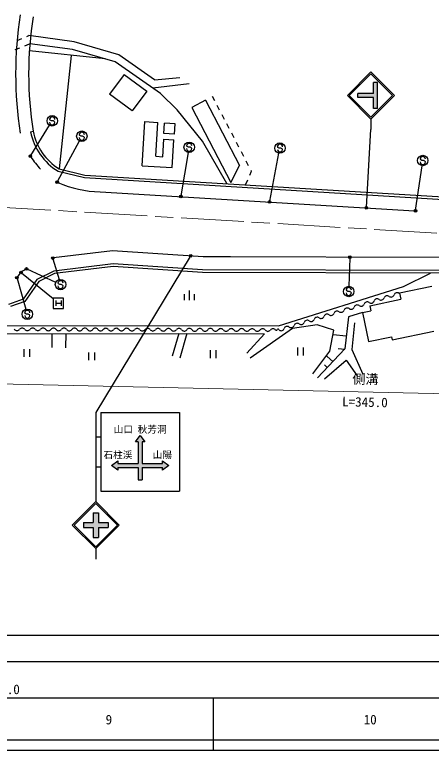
# Model space of a CAD drawing. Units: millimetres, scale not verified. Extents: x 0 to 700000, y -47500 to 447500.
# Drawn here: x 169983 to 249694, y 188000 to 328676 of the extents above; entities that cross this region are included whole.
import ezdxf
from ezdxf.enums import TextEntityAlignment as Align

# ---------------------------------------------------------------- set-up
doc = ezdxf.new("R2010")
doc.units = ezdxf.units.MM
doc.header["$LTSCALE"] = 1000
doc.header["$PDMODE"] = 32
doc.header["$PDSIZE"] = 500
doc.linetypes.add('CHAIN', pattern=[18.5, 12, -1.5, 3.5, -1.5])
doc.layers.add('作業ﾚｲﾔ1', color=7, linetype='Continuous', lineweight=25)
doc.layers.add('作業ﾚｲﾔ3', color=7, linetype='Continuous', lineweight=13)
doc.styles.add('@ＭＳ ゴシック', font='')
doc.styles.add('ＭＳ ゴシック', font='')
doc.styles.get('@ＭＳ ゴシック').set_extended_font_data('@MS Gothic')
doc.styles.get('ＭＳ ゴシック').set_extended_font_data('MS Gothic')

msp = doc.modelspace()

# ---------------------------------------------------------------- hatches: boundary and pattern name
at = {"layer": '作業ﾚｲﾔ1'}
for points in [[(235649, 313595), (238649, 313595), (238649, 315720), (239399, 315720), (239399, 310720), (238649, 310720), (238649, 312845), (235649, 312845)], [(189737, 243340), (189737, 242840), (193612, 242840), (193612, 246965), (193112, 246965), (193987, 248215), (194862, 246965), (194362, 246965), (194362, 242840), (198237, 242840), (198237, 243340), (199487, 242465), (198237, 241590), (198237, 242090), (194362, 242090), (194362, 239715), (193612, 239715), (193612, 242090), (189737, 242090), (189737, 241590), (188487, 242465)], [(183127, 231580), (184988, 231580), (184988, 233440), (185988, 233440), (185988, 231580), (187847, 231580), (187847, 230580), (185987, 230580), (185987, 228720), (184987, 228720), (184987, 230580), (183127, 230580)]]:
    msp.add_hatch(color=256, dxfattribs=at).paths.add_polyline_path(points)

# ---------------------------------------------------------------- linework, layer by layer
for p, q in [((170448, 323770), (171376, 324144)), ((172303, 324518), (172700, 324678)), ((181337, 323481), (172700, 324678)), ((170054, 321994), (170981, 322368)), ((171909, 322741), (172836, 323115)), ((181024, 322010), (172890, 323137)), ((189883, 321016), (181337, 323481)), ((187271, 320208), (172791, 321749)), ((180791, 320898), (178482, 299206)), ((189227, 319644), (181024, 322010)), ((196761, 316191), (189883, 321016)), ((197849, 313596), (189227, 319644)), ((190903, 317213), (188143, 313452)), ((190903, 317213), (195243, 314030)), ((196761, 316191), (201597, 316665)), ((233649, 313220), (238149, 317720)), ((234003, 313220), (238149, 317366)), ((242649, 313220), (238149, 317720)), ((242295, 313220), (238149, 317366)), ((203355, 315435), (196404, 314610)), ((239399, 315720), (238649, 315720)), ((238649, 313595), (238649, 315720)), ((239399, 310720), (239399, 315720)), ((195243, 314030), (192483, 310268)), ((192483, 310268), (188143, 313452)), ((201079, 310482), (197849, 313596)), ((206520, 312311), (203860, 310925)), ((206520, 312311), (213021, 299835)), ((208264, 312212), (207851, 313004)), ((233649, 313220), (238149, 308720)), ((234003, 313220), (238149, 309073)), ((235649, 312845), (235649, 313595)), ((238649, 313595), (235649, 313595)), ((238649, 312845), (235649, 312845)), ((238149, 308720), (242649, 313220)), ((238149, 309073), (242295, 313220)), ((238649, 310720), (238649, 312845)), ((203860, 310925), (211339, 296571)), ((209188, 310438), (208726, 311325)), ((205934, 304516), (201079, 310482)), ((210112, 308664), (209650, 309551)), ((239399, 310720), (238649, 310720)), ((176767, 308526), (176668, 308645)), ((177012, 308387), (176767, 308526)), ((177313, 308385), (177012, 308387)), ((177558, 308273), (177313, 308385)), ((177664, 308137), (177558, 308273)), ((194395, 299773), (194908, 308232)), ((194908, 308232), (197385, 308082)), ((196992, 301602), (197385, 308082)), ((238149, 308720), (238149, 306720)), ((173054, 301734), (176637, 307535)), ((198527, 305946), (198646, 307918)), ((200676, 307795), (198646, 307918)), ((200556, 305823), (200676, 307795)), ((211036, 306891), (210574, 307777)), ((237268, 291896), (238149, 306720)), ((173027, 306291), (173517, 306388)), ((173027, 306291), (173517, 306388)), ((182434, 305582), (182335, 305700)), ((182679, 305443), (182434, 305582)), ((182980, 305441), (182679, 305443)), ((183225, 305329), (182980, 305441)), ((183331, 305193), (183225, 305329)), ((200556, 305823), (198527, 305946)), ((211961, 305117), (211498, 306004)), ((178183, 296770), (182357, 304560)), ((198326, 301521), (198530, 304885)), ((198530, 304885), (200435, 304770)), ((200111, 299427), (200435, 304770)), ((210574, 296368), (205934, 304516)), ((212885, 303343), (212423, 304230)), ((202978, 303462), (202879, 303580)), ((203223, 303322), (202978, 303462)), ((203524, 303320), (203223, 303322)), ((203769, 303208), (203524, 303320)), ((203875, 303072), (203769, 303208)), ((213809, 301570), (213347, 302456)), ((220338, 303310), (220239, 303428)), ((220583, 303170), (220338, 303310)), ((220884, 303168), (220583, 303170)), ((221129, 303056), (220884, 303168)), ((221235, 302920), (221129, 303056)), ((196992, 301602), (198326, 301521)), ((201815, 294042), (203208, 302335)), ((218775, 293015), (220544, 302187)), ((247665, 300933), (247566, 301051)), ((194395, 299773), (200111, 299427)), ((211339, 296571), (213021, 299835)), ((214733, 299796), (214271, 300683)), ((246683, 291325), (247916, 299803)), ((247910, 300794), (247665, 300933)), ((248211, 300791), (247910, 300794)), ((248456, 300679), (248211, 300791)), ((248562, 300543), (248456, 300679)), ((178287, 298739), (183331, 297516)), ((178482, 299206), (183406, 298013)), ((214950, 297993), (215273, 298760)), ((215273, 298760), (215195, 298909)), ((183331, 297516), (263444, 292665)), ((183406, 298013), (263456, 293166)), ((214175, 296150), (214563, 297071)), ((186317, 294831), (246511, 291186)), ((188723, 283544), (177412, 282156)), ((206030, 282391), (188723, 283544)), ((177306, 281994), (178471, 278016)), ((203576, 282421), (185487, 252580)), ((211272, 282373), (206030, 282391)), ((268749, 282181), (206030, 282391)), ((234116, 282147), (233931, 276740)), ((177844, 277474), (172364, 279988)), ((188792, 281034), (177483, 279646)), ((188806, 280532), (177629, 279160)), ((205942, 279891), (188792, 281034)), ((205925, 279391), (188806, 280532)), ((177349, 274313), (171301, 279264)), ((177483, 279646), (174235, 278035)), ((177629, 279160), (174573, 277644)), ((265522, 279192), (205925, 279391)), ((265519, 279692), (205942, 279891)), ((244359, 276671), (249568, 279245)), ((170440, 278240), (172126, 272343)), ((174235, 278035), (171618, 274255)), ((174573, 277644), (171936, 273836)), ((178357, 277197), (178258, 277315)), ((178602, 277058), (178357, 277197)), ((178903, 277055), (178602, 277058)), ((179148, 276944), (178903, 277055)), ((179254, 276807), (179148, 276944)), ((203435, 274089), (203434, 275964)), ((220489, 269170), (244359, 276671)), ((233501, 275881), (233402, 275999)), ((233746, 275742), (233501, 275881)), ((234047, 275739), (233746, 275742)), ((234292, 275628), (234047, 275739)), ((249820, 276704), (243609, 275411)), ((177349, 274495), (177349, 272495)), ((179349, 274495), (177349, 274495)), ((179349, 272495), (179349, 274495)), ((202497, 274088), (202496, 275213)), ((204372, 274089), (204371, 275214)), ((234398, 275491), (234292, 275628)), ((243609, 275411), (243851, 274250)), ((171618, 274255), (168781, 273280)), ((171936, 273836), (169181, 272889)), ((177849, 273995), (177849, 272995)), ((177849, 273495), (178849, 273495)), ((178849, 273995), (178849, 272995)), ((237939, 273019), (243851, 274250)), ((237939, 273019), (238142, 272044)), ((172006, 271522), (171907, 271640)), ((172251, 271383), (172006, 271522)), ((177349, 272495), (179349, 272495)), ((236519, 271705), (233837, 270902)), ((236519, 271705), (238142, 272044)), ((236519, 271705), (237677, 266148)), ((172552, 271381), (172251, 271383)), ((172797, 271269), (172552, 271381)), ((172903, 271133), (172797, 271269)), ((233837, 270902), (233153, 264805)), ((168009, 269234), (220489, 269170)), ((227862, 269376), (223145, 268662)), ((231077, 268347), (227862, 269376)), ((234986, 269779), (234505, 264621)), ((167804, 267734), (217762, 267673)), ((177107, 267723), (177104, 265000)), ((179735, 267720), (179731, 264997)), ((201375, 267693), (200140, 263406)), ((202936, 267691), (201581, 262990)), ((217762, 267673), (214396, 263978)), ((223145, 268662), (215008, 263011)), ((230283, 264301), (231077, 268347)), ((233418, 267170), (230901, 267452)), ((242216, 266468), (250172, 268126)), ((237677, 266148), (242091, 267067)), ((242091, 267067), (242216, 266468)), ((171709, 264732), (171710, 263232)), ((172834, 264733), (172835, 263233)), ((207358, 264492), (207358, 262992)), ((208483, 264492), (208483, 262992)), ((224072, 265023), (224073, 263523)), ((225197, 265024), (225198, 263524)), ((233153, 264805), (227939, 259212)), ((233136, 264653), (231878, 264794)), ((234505, 264621), (236568, 259951)), ((184114, 264086), (184115, 262586)), ((185239, 264087), (185240, 262587)), ((227005, 259996), (230283, 264301)), ((230844, 262328), (229717, 263379)), ((230844, 262328), (229783, 263317)), ((229794, 261201), (229230, 261726)), ((229269, 259053), (233419, 262639)), ((233419, 262639), (235507, 259604)), ((185487, 252580), (185487, 235580)), ((186487, 252580), (186487, 237580)), ((186487, 252580), (201487, 252580)), ((201487, 252580), (201487, 237580)), ((185487, 247955), (186487, 247955)), ((193112, 246965), (193987, 248215)), ((193987, 248215), (194862, 246965)), ((193612, 246965), (193112, 246965)), ((193612, 246965), (193612, 242840)), ((194862, 246965), (194362, 246965)), ((194362, 246965), (194362, 242840)), ((185487, 242205), (186487, 242205)), ((188487, 242465), (189737, 243340)), ((189737, 241590), (188487, 242465)), ((189737, 243340), (189737, 242840)), ((189737, 242840), (193612, 242840)), ((189737, 242090), (189737, 241590)), ((189737, 242090), (193612, 242090)), ((193612, 242090), (193612, 239715)), ((194362, 242840), (198237, 242840)), ((194362, 242090), (194362, 239715)), ((194362, 242090), (198237, 242090)), ((198237, 243340), (199487, 242465)), ((198237, 242840), (198237, 243340)), ((199487, 242465), (198237, 241590)), ((198237, 241590), (198237, 242090)), ((193612, 239715), (194362, 239715)), ((186487, 237580), (201487, 237580)), ((180986, 231080), (185486, 235580)), ((181340, 231080), (185486, 235226)), ((189987, 231080), (185487, 235580)), ((189633, 231080), (185489, 235225)), ((184988, 233440), (185988, 233440)), ((184988, 233440), (184988, 231580)), ((185988, 233440), (185988, 231580)), ((180987, 231080), (185486, 226580)), ((181340, 231080), (185486, 226933)), ((183127, 231580), (183127, 230580)), ((183127, 231580), (184988, 231580)), ((185486, 226933), (189633, 231080)), ((185487, 226580), (189987, 231080)), ((185988, 231580), (187847, 231580)), ((187847, 231580), (187847, 230580)), ((183127, 230580), (184987, 230580)), ((184987, 230580), (184987, 228720)), ((185987, 230580), (187847, 230580)), ((185987, 230580), (185987, 228720)), ((184987, 228720), (185987, 228720)), ((185487, 226580), (185487, 224580)), ((40000, 205000), (579000, 205000)), ((68000, 198000), (579000, 198000)), ((208000, 188000), (208000, 198000)), ((40000, 190000), (579000, 190000)), ((40000, 188000), (579000, 188000))]:
    msp.add_line(p, q, dxfattribs=at)
at = {"layer": '作業ﾚｲﾔ1', "linetype": 'CHAIN', "lineweight": 13}
msp.add_line((164897, 292014), (263264, 286164), dxfattribs=at)
at = {"layer": '作業ﾚｲﾔ1', "lineweight": 13}
msp.add_line((412115, 252669), (61964, 260370), dxfattribs=at)
at = {"layer": '作業ﾚｲﾔ1'}
for centre, radius in [((177163, 308386), 1000), ((182829, 305442), 1000), ((203374, 303321), 1000), ((220734, 303169), 1000), ((172976, 301607), 150), ((172976, 301607), 120), ((172976, 301607), 90), ((172976, 301607), 60), ((172976, 301607), 30), ((248060, 300792), 1000), ((178112, 296638), 150), ((178112, 296638), 120), ((178112, 296638), 90), ((178112, 296638), 60), ((178112, 296638), 30), ((201790, 293894), 150), ((201790, 293894), 120), ((201790, 293894), 90), ((201790, 293894), 60), ((201790, 293894), 30), ((218746, 292867), 150), ((218746, 292867), 120), ((218746, 292867), 90), ((218746, 292867), 60), ((218746, 292867), 30), ((237259, 291746), 150), ((237259, 291746), 120), ((237259, 291746), 90), ((237259, 291746), 60), ((237259, 291746), 30), ((246661, 291177), 150), ((246661, 291177), 120), ((246661, 291177), 90), ((246661, 291177), 60), ((246661, 291177), 30), ((177264, 282138), 150), ((177264, 282138), 120), ((177264, 282138), 90), ((177264, 282138), 60), ((177264, 282138), 30), ((203653, 282549), 150), ((203653, 282549), 120), ((203653, 282549), 90), ((203653, 282549), 60), ((203653, 282549), 30), ((234121, 282297), 150), ((234121, 282297), 120), ((234121, 282297), 90), ((234121, 282297), 60), ((234121, 282297), 30), ((172227, 280051), 150), ((172227, 280051), 120), ((172227, 280051), 90), ((172227, 280051), 60), ((172227, 280051), 30), ((171185, 279359), 150), ((171185, 279359), 120), ((171185, 279359), 90), ((171185, 279359), 60), ((171185, 279359), 30), ((170399, 278384), 150), ((170399, 278384), 120), ((170399, 278384), 90), ((170399, 278384), 60), ((170399, 278384), 30), ((178753, 277057), 1000), ((233897, 275741), 1000), ((172401, 271382), 1000)]:
    msp.add_circle(centre, radius, dxfattribs=at)
for centre, radius, start, end in [((244084, 317342), 73930, 171.18125, 188.82545), ((244084, 317342), 71430, 171.18125, 188.82545), ((177164, 308141), 500, 179.55488, 359.55488), ((177168, 308641), 500, 359.55488, 179.55488), ((184268, 308512), 11458, 191.17729, 238.53498), ((184268, 308512), 10958, 191.17729, 238.12911), ((182835, 305696), 500, 359.55488, 179.55488), ((182831, 305196), 500, 179.55488, 359.55488), ((203379, 303576), 500, 359.55488, 179.55488), ((220739, 303424), 500, 359.55488, 179.55488), ((203375, 303076), 500, 179.55488, 359.55488), ((220735, 302924), 500, 179.55488, 359.55488), ((186119, 310055), 15624, 213.28235, 224.3469), ((248066, 301047), 500, 359.55488, 179.55488), ((248062, 300547), 500, 179.55488, 359.55488), ((186524, 315298), 20468, 246.15517, 269.4205), ((173948, 276326), 4103, 116.89319, 147.79254), ((178758, 277311), 500, 359.55488, 179.55488), ((178754, 276811), 500, 179.55488, 359.55488), ((233902, 275995), 500, 359.55488, 179.55488), ((233898, 275495), 500, 179.55488, 359.55488), ((239341, 273713), 625, 53.87986, 160.14007), ((240078, 274722), 625, 233.87986, 340.14007), ((241254, 274298), 625, 53.87986, 160.14007), ((241991, 275308), 625, 233.87986, 340.14007), ((243166, 274883), 625, 53.87986, 160.14007), ((235516, 272543), 625, 53.87986, 160.14007), ((236253, 273552), 625, 233.87986, 340.14007), ((237429, 273128), 625, 53.87986, 160.14007), ((238166, 274137), 625, 233.87986, 340.14007), ((172407, 271636), 500, 359.55488, 179.55488), ((230515, 271797), 625, 233.87986, 340.14007), ((231691, 271372), 625, 53.87986, 160.14007), ((232428, 272382), 625, 233.87986, 340.14007), ((233604, 271957), 625, 53.87986, 160.14007), ((234341, 272967), 625, 233.87986, 340.14007), ((172403, 271136), 500, 179.55488, 359.55488), ((225954, 269617), 625, 53.87986, 160.14007), ((226690, 270627), 625, 233.87986, 340.14007), ((227866, 270202), 625, 53.87986, 160.14007), ((228603, 271212), 625, 233.87986, 340.14007), ((229779, 270787), 625, 53.87986, 160.14007), ((171410, 268135), 625, 36.70361, 142.96381), ((173410, 268129), 625, 36.70361, 142.96381), ((175410, 268123), 625, 36.70361, 142.96381), ((177410, 268117), 625, 36.70361, 142.96381), ((179410, 268111), 625, 36.70361, 142.96381), ((181410, 268106), 625, 36.70361, 142.96381), ((183410, 268100), 625, 36.70361, 142.96381), ((185410, 268094), 625, 36.70361, 142.96381), ((187410, 268088), 625, 36.70361, 142.96381), ((189410, 268082), 625, 36.70361, 142.96381), ((191410, 268076), 625, 36.70361, 142.96381), ((193410, 268071), 625, 36.70361, 142.96381), ((222129, 268447), 625, 53.87986, 160.14007), ((222865, 269457), 625, 233.87986, 340.14007), ((224041, 269032), 625, 53.87986, 160.14007), ((224778, 270042), 625, 233.87986, 340.14007), ((170412, 268887), 625, 216.70361, 322.96381), ((172412, 268882), 625, 216.70361, 322.96381), ((174412, 268876), 625, 216.70361, 322.96381), ((176412, 268870), 625, 216.70361, 322.96381), ((178412, 268864), 625, 216.70361, 322.96381), ((180412, 268858), 625, 216.70361, 322.96381), ((182412, 268853), 625, 216.70361, 322.96381), ((184412, 268847), 625, 216.70361, 322.96381), ((186412, 268841), 625, 216.70361, 322.96381), ((188412, 268835), 625, 216.70361, 322.96381), ((190412, 268829), 625, 216.70361, 322.96381), ((192412, 268824), 625, 216.70361, 322.96381), ((194412, 268818), 625, 216.70361, 322.96381), ((195410, 268065), 625, 36.70361, 142.96381), ((196412, 268812), 625, 216.70361, 322.96381), ((197410, 268059), 625, 36.70361, 142.96381), ((198412, 268806), 625, 216.70361, 322.96381), ((199410, 268053), 625, 36.70361, 142.96381), ((200412, 268800), 625, 216.70361, 322.96381), ((201410, 268047), 625, 36.70361, 142.96381), ((202412, 268795), 625, 216.70361, 322.96381), ((203410, 268042), 625, 36.70361, 142.96381), ((204412, 268789), 625, 216.70361, 322.96381), ((205410, 268036), 625, 36.70361, 142.96381), ((206412, 268783), 625, 216.70361, 322.96381), ((207410, 268030), 625, 36.70361, 142.96381), ((208412, 268777), 625, 216.70361, 322.96381), ((209410, 268024), 625, 36.70361, 142.96381), ((210412, 268771), 625, 216.70361, 322.96381), ((211410, 268018), 625, 36.70361, 142.96381), ((212412, 268766), 625, 216.70361, 322.96381), ((213410, 268013), 625, 36.70361, 142.96381), ((214412, 268760), 625, 216.70361, 322.96381), ((215410, 268007), 625, 36.70361, 142.96381), ((216412, 268754), 625, 216.70361, 322.96381), ((217410, 268001), 625, 36.70361, 142.96381), ((218412, 268748), 625, 216.70361, 322.96381), ((219410, 267995), 625, 36.70361, 142.96381), ((220033, 268584), 248, 240.38913, 343.58461), ((220375, 268329), 213, 10.2964, 119.25436), ((220953, 268872), 625, 233.87986, 340.14007)]:
    msp.add_arc(centre, radius, start, end, dxfattribs=at)
for p in [(172976, 301607), (178112, 296638), (201790, 293894), (218746, 292867), (237259, 291746), (246661, 291177), (203653, 282549), (177264, 282138), (234121, 282297), (172227, 280051), (170399, 278384), (171185, 279359)]:
    msp.add_point(p, dxfattribs=at)
at = {"layer": '作業ﾚｲﾔ3', "lineweight": 25}
msp.add_line((120000, 210000), (551500, 210000), dxfattribs=at)

# ---------------------------------------------------------------- texts
at = {"layer": '作業ﾚｲﾔ1', "style": 'ＭＳ ゴシック'}
msp.add_text('側溝', height=1833, rotation=358.74, dxfattribs=at).set_placement((237062, 257520), align=Align.BOTTOM_CENTER)
at = {"layer": '作業ﾚｲﾔ1', "style": '@ＭＳ ゴシック'}
msp.add_text('L=345.0', height=1833, rotation=358.74, dxfattribs=at).set_placement((237018, 255520), align=Align.TOP_CENTER)
at = {"layer": '作業ﾚｲﾔ1', "style": 'ＭＳ ゴシック'}
for s, height, p in [('山口 秋芳洞', 1320, (193987, 248315)), ('石柱渓', 1320, (189737, 243440)), ('山陽', 1320, (198237, 243440)), ('100.0', 1833, (167844, 198195)), ('9', 1833, (188000, 192405)), ('10', 1833, (238000, 192405))]:
    msp.add_text(s, height=height, dxfattribs=at).set_placement(p, align=Align.BOTTOM_CENTER)

doc.saveas('drawing.dxf')
